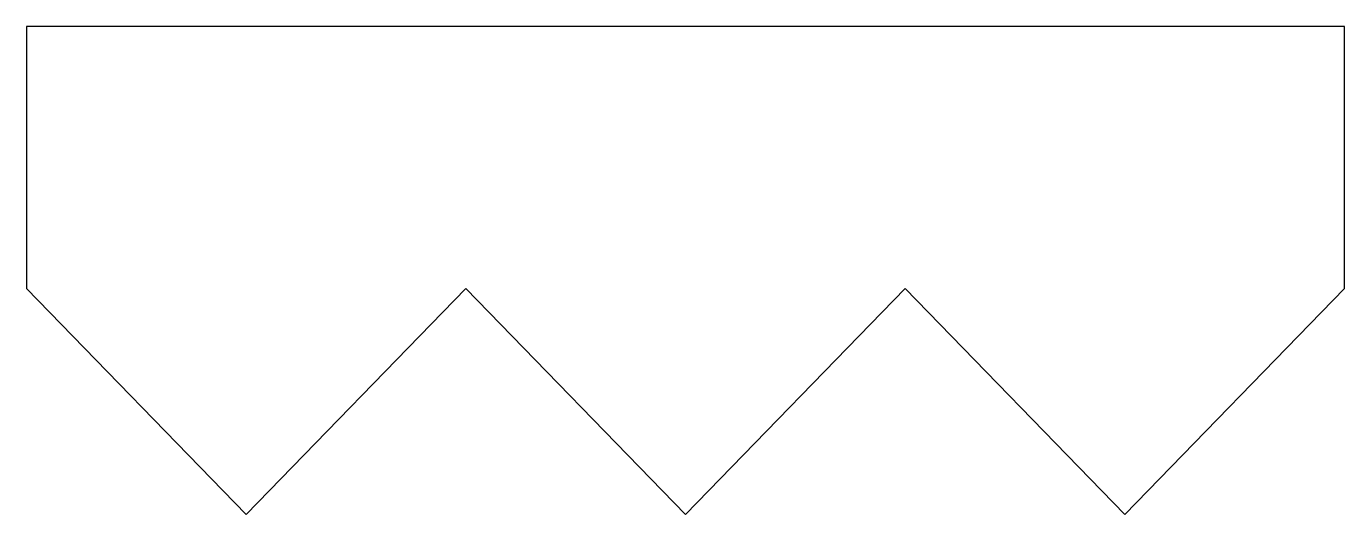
# Model space of a CAD drawing. Extents: x 383 to 603, y 31 to 112.
import ezdxf

# ---------------------------------------------------------------- set-up
doc = ezdxf.new("R2010")
doc.units = 0
doc.layers.add('PREDEFINITO', color=7, linetype='CONTINUOUS')

msp = doc.modelspace()

# ---------------------------------------------------------------- linework, layer by layer
at = {"layer": 'PREDEFINITO'}
msp.add_lwpolyline([(603.1, 68.3), (603.1, 112.04), (383.1, 112.04), (383.1, 68.3), (419.77, 30.53), (456.43, 68.3), (493.1, 30.53), (529.77, 68.3), (566.43, 30.53)], close=True, dxfattribs=at)

doc.saveas('drawing.dxf')
